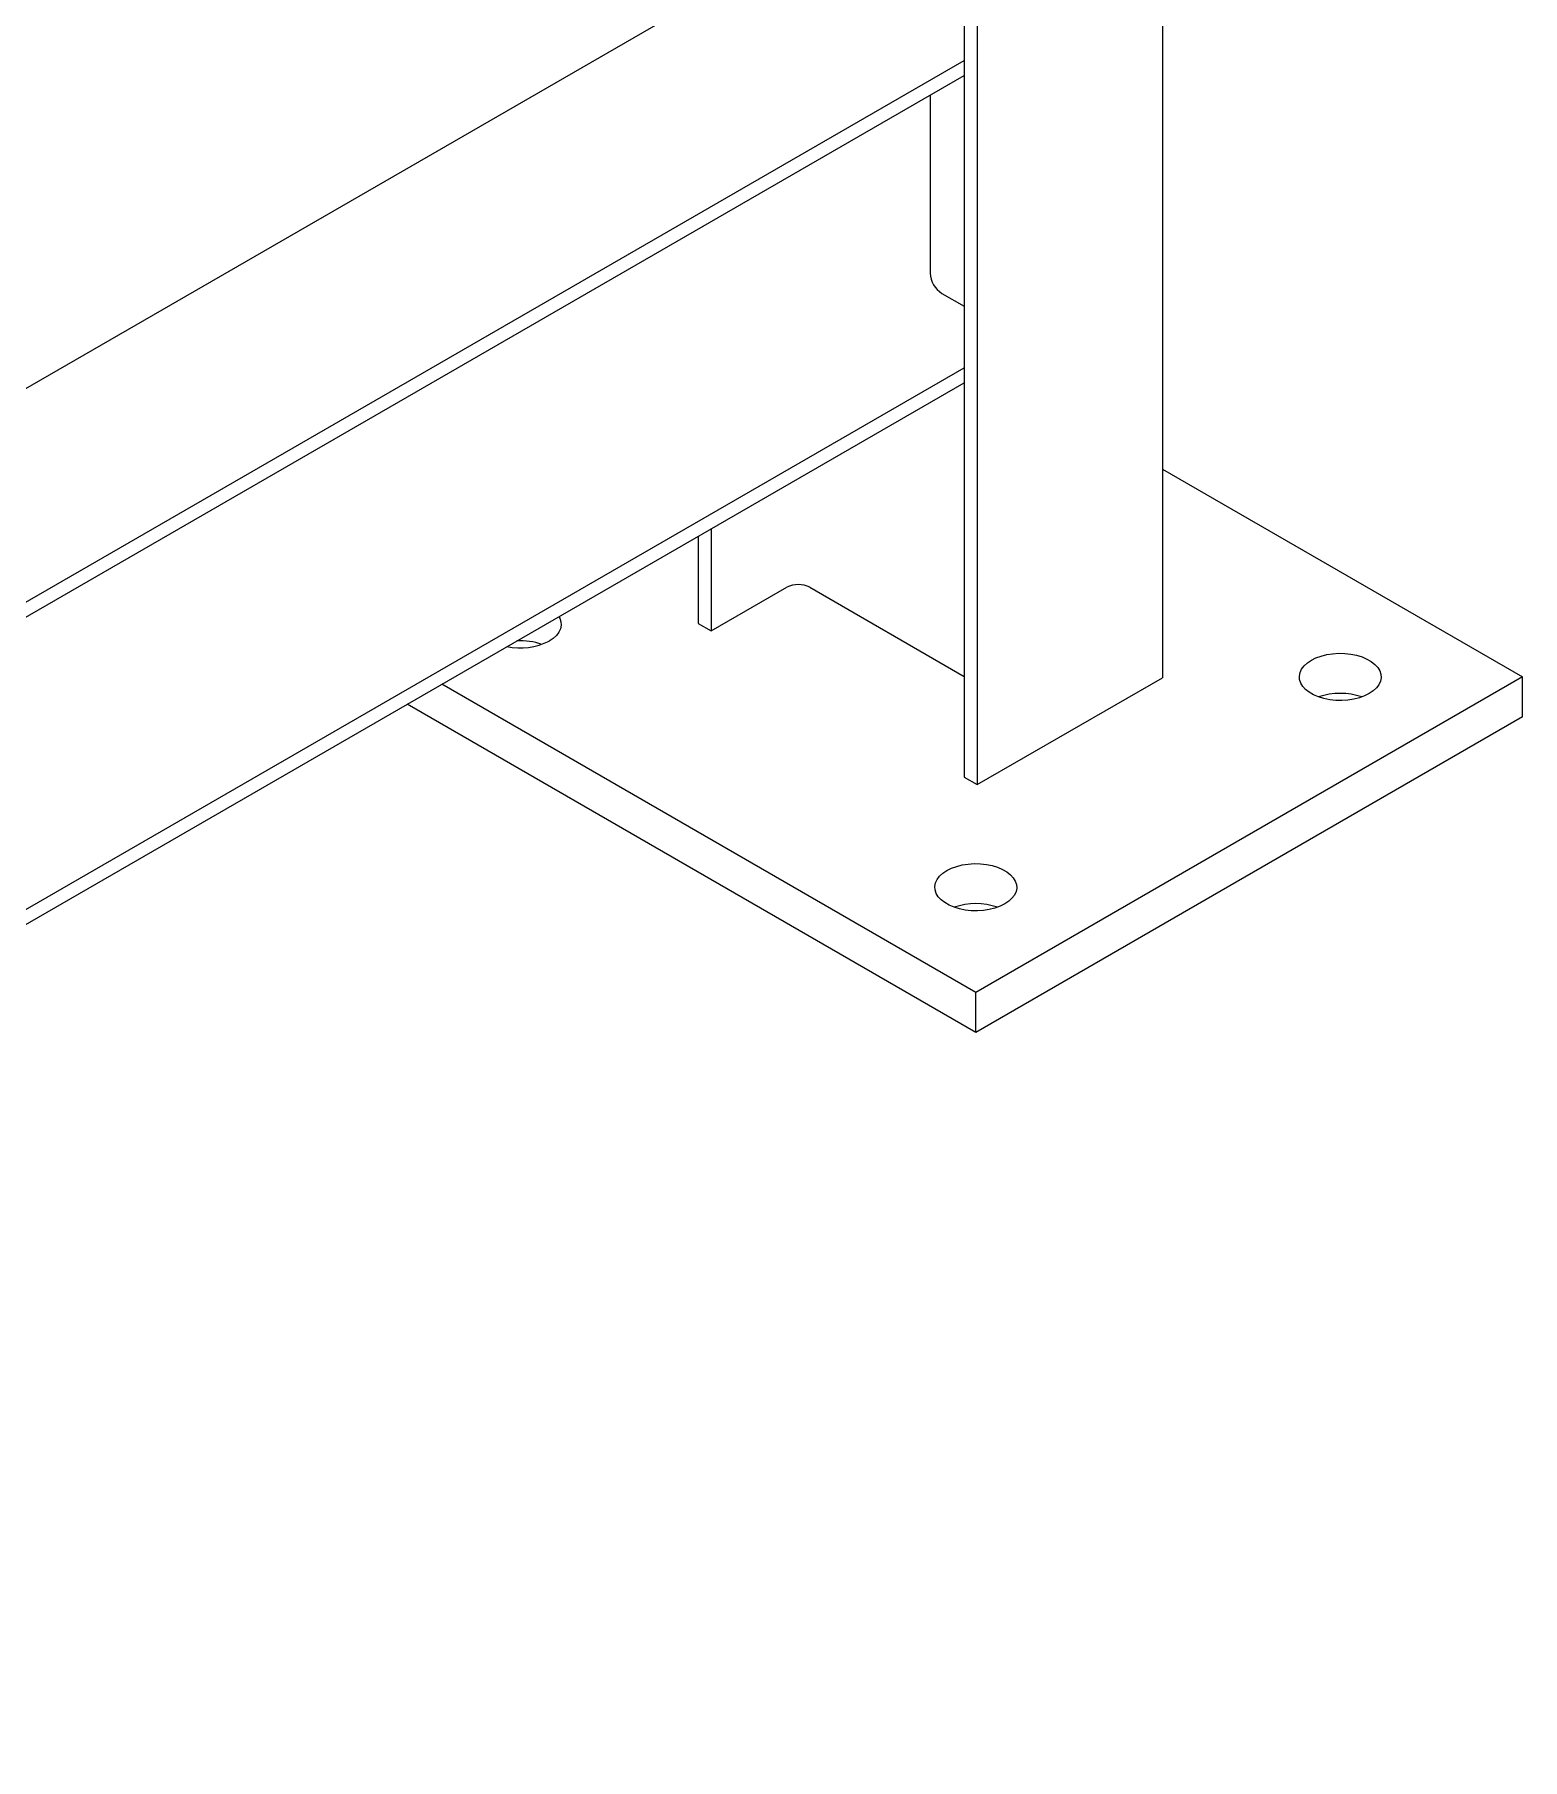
# Model space of a CAD drawing. Header units: millimetres. Extents: x 1293 to 41893, y 1011 to 26911.
# Drawn here: x 9255.8 to 9640.7, y 18849.3 to 19295.7 of the extents above; entities that cross this region are included whole.
import ezdxf

# ---------------------------------------------------------------- set-up
doc = ezdxf.new("R2010")
doc.units = ezdxf.units.MM
doc.header["$LTSCALE"] = 50

msp = doc.modelspace()

# ---------------------------------------------------------------- linework, layer by layer
at = {"color": 7, "linetype": 'Continuous', "lineweight": 25}
for p, q in [((9547.5823537, 19595.0746798), (9547.5823537, 19129.2124786)), ((9499.6876544, 19393.6596634), (9499.6876544, 19101.5634572)), ((9496.3350254, 19391.4201409), (9496.3350254, 19103.4988887)), ((8892.667124, 18995.7519795), (9462.2100521, 19324.5421134)), ((8879.1307432, 18932.6395504), (9496.3350254, 19288.9439984)), ((8879.1307432, 18928.7680582), (9496.3350254, 19285.0725062)), ((9487.5343744, 19279.9919985), (9487.5343744, 19233.8755257)), ((9490.5277931, 19228.6907725), (9496.3350254, 19225.3383286)), ((8879.1307432, 18853.1356933), (9496.3350254, 19209.4401413)), ((8879.1307432, 18849.2642012), (9496.3350254, 19205.5686491)), ((9547.5823537, 19183.2042684), (9640.7408437, 19129.4250169)), ((9427.4863951, 19165.8231809), (9427.4863951, 19143.244357)), ((9430.8390241, 19167.7586124), (9430.8390241, 19141.3089255)), ((9430.8390241, 19141.3089255), (9450.4159824, 19152.610463)), ((9456.4028198, 19152.610463), (9496.3350254, 19129.5580914)), ((9427.4863951, 19143.244357), (9430.8390241, 19141.3089255)), ((9640.7408437, 19129.4250169), (9499.3194874, 19047.7842057)), ((9499.6876544, 19101.5634572), (9547.5823537, 19129.2124786)), ((9640.7408437, 19119.0549485), (9640.7408437, 19129.4250169)), ((9499.3194874, 19047.7842057), (9361.1671126, 19127.537874)), ((9499.3194874, 19037.4141374), (9352.1853968, 19122.3528399)), ((9640.7408437, 19119.0549485), (9499.3194874, 19037.4141374)), ((9496.3350254, 19103.4988887), (9499.6876544, 19101.5634572)), ((9499.3194874, 19037.4141374), (9499.3194874, 19047.7842057))]:
    msp.add_line(p, q, dxfattribs=at)
at = {"color": 7, "linetype": 'Continuous', "lineweight": 25, "flags": 128}
for points in [[(9391.4691462, 19145.0308657), (9391.6910722, 19144.6131069), (9391.9851448, 19143.7158801), (9392.0442897, 19142.8033724), (9391.8671857, 19141.8959679), (9391.4577891, 19141.0139364), (9390.8252451, 19140.1769811), (9389.9836837, 19139.4037981), (9388.951904, 19138.7116591)], [(9601.0839383, 19125.1048573), (9599.8849885, 19124.5092235), (9598.5456512, 19124.0234004), (9597.095845, 19123.6582406), (9595.5679561, 19123.4219009), (9593.9961151, 19123.319661), (9592.4154342, 19123.3538046), (9590.8612234, 19123.5235691), (9589.368201, 19123.8251622), (9587.9697188, 19124.2518467), (9586.6970165, 19124.7940914), (9585.5785242, 19125.4397832), (9584.6392271, 19126.1744986), (9583.9001077, 19126.9818252), (9583.3776766, 19127.8437287), (9583.083604, 19128.7409555), (9583.0244591, 19129.6534632), (9583.2015631, 19130.5608677), (9583.6109597, 19131.4428992), (9584.2435037, 19132.2798545), (9585.0850651, 19133.0530375), (9586.1168448, 19133.7451764), (9587.3157946, 19134.3408102), (9588.6551319, 19134.8266333), (9590.1049382, 19135.1917932), (9591.6328271, 19135.4281328), (9593.2046681, 19135.5303727), (9594.785349, 19135.4962291), (9596.3395598, 19135.3264646), (9597.8325822, 19135.0248715), (9599.2310644, 19134.598187), (9600.5037667, 19134.0559423), (9601.622259, 19133.4102505), (9602.561556, 19132.6755351), (9603.3006755, 19131.8682085), (9603.8231066, 19131.006305), (9604.1171791, 19130.1090782), (9604.176324, 19129.1965706), (9603.9992201, 19128.289166), (9603.5898235, 19127.4071346), (9602.9572795, 19126.5701792), (9602.1157181, 19125.7969963), (9601.0839383, 19125.1048573)], [(9506.8030342, 19070.6776498), (9505.6040844, 19070.082016), (9504.2647471, 19069.596193), (9502.8149408, 19069.2310331), (9501.2870519, 19068.9946935), (9499.7152109, 19068.8924536), (9498.13453, 19068.9265972), (9496.5803192, 19069.0963617), (9495.0872968, 19069.3979547), (9493.6888146, 19069.8246393), (9492.4161123, 19070.3668839), (9491.29762, 19071.0125758), (9490.358323, 19071.7472912), (9489.6192035, 19072.5546178), (9489.0967724, 19073.4165212), (9488.8026999, 19074.3137481), (9488.743555, 19075.2262557), (9488.9206589, 19076.1336602), (9489.3300555, 19077.0156917), (9489.9625995, 19077.852647), (9490.8041609, 19078.62583), (9491.8359407, 19079.317969), (9493.0348905, 19079.9136028), (9494.3742278, 19080.3994258), (9495.824034, 19080.7645857), (9497.3519229, 19081.0009253), (9498.9237639, 19081.1031653), (9500.5044448, 19081.0690216), (9502.0586556, 19080.8992572), (9503.551678, 19080.5976641), (9504.9501602, 19080.1709795), (9506.2228625, 19079.6287349), (9507.3413548, 19078.983043), (9508.2806519, 19078.2483276), (9509.0197713, 19077.441001), (9509.5422024, 19076.5790976), (9509.836275, 19075.6818707), (9509.8954199, 19074.7693631), (9509.7183159, 19073.8619586), (9509.3089193, 19072.9799271), (9508.6763753, 19072.1429718), (9507.8348139, 19071.3697888), (9506.8030342, 19070.6776498)]]:
    msp.add_lwpolyline(points, dxfattribs=at)
at = {"color": 7, "linetype": 'Continuous', "lineweight": 25}
for centre, radius, start, end in [((9494.0334559, 19234.17127), 6.505807, 182.605478486, 237.39452166), ((9453.4094011, 19146.833186), 6.5067261, 62.609672237, 117.390327763), ((9381.4357886, 19153.373923), 16.4764672, 257.983619861, 297.140416414), ((9381.5214726, 19121.7652594), 17.0105654, 70.976420966, 93.140068176), ((9593.6003916, 19107.9417759), 17.2327383, 71.044295639, 108.955704361), ((9499.3194874, 19053.5145685), 17.2327383, 71.044295641, 108.955704359)]:
    msp.add_arc(centre, radius, start, end, dxfattribs=at)

doc.saveas('drawing.dxf')
